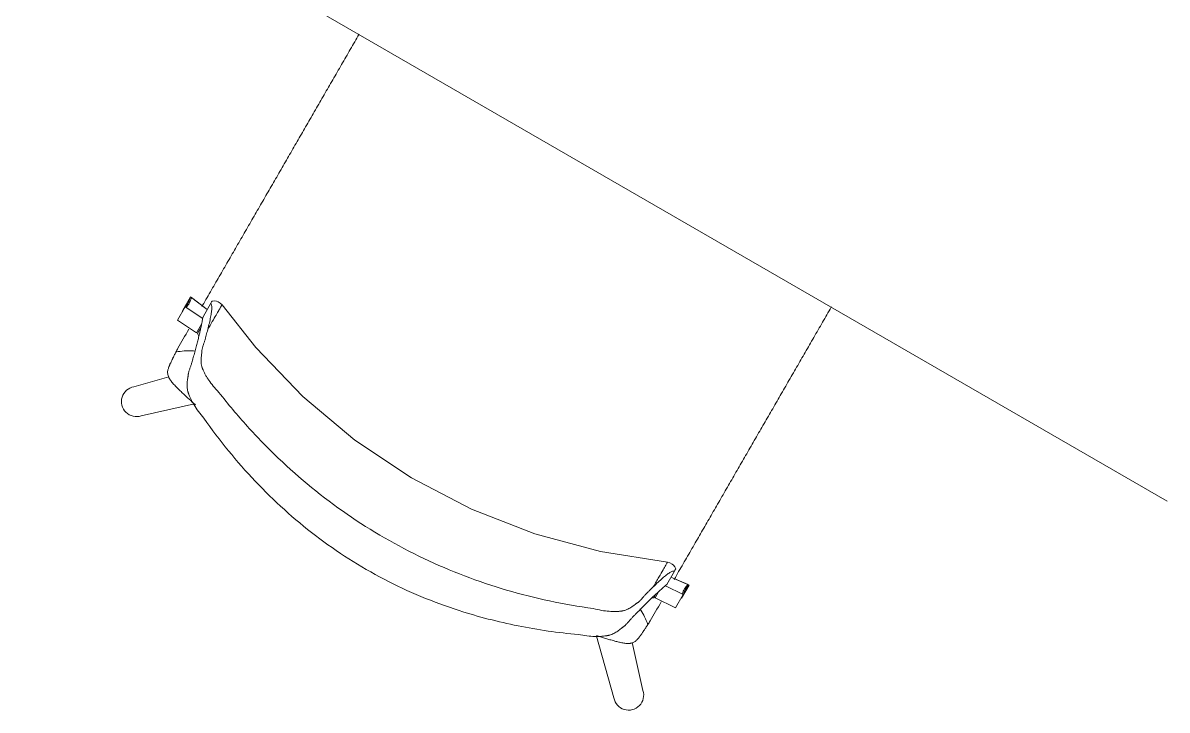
# Model space of a CAD drawing. Header units: millimetres. Extents: x 79795 to 317870, y -36033 to 97293.
# Drawn here: x 204002 to 204998, y 21461 to 22059 of the extents above; entities that cross this region are included whole.
import ezdxf

# ---------------------------------------------------------------- set-up
doc = ezdxf.new("R2010")
doc.units = ezdxf.units.MM
doc.header["$MEASUREMENT"] = 0
doc.layers.add('I-FURN', color=8, linetype='CONTINUOUS', lineweight=9)

msp = doc.modelspace()

# ---------------------------------------------------------------- linework, layer by layer
at = {"layer": 'I-FURN'}
for p, q in [((204001.98, 22218.04), (204997.92, 21643.05)), ((204147.78, 21820.77), (204141.12, 21809.22)), ((204162.39, 21809.82), (204147.78, 21820.77)), ((204162.47, 21809.94), (204148.62, 21820.32)), ((204136.54, 21800.64), (204143.21, 21812.19)), ((204143.21, 21812.19), (204158.47, 21801.93)), ((204144.05, 21811.74), (204158.49, 21802.03)), ((204165.58, 21815.34), (204158.77, 21803.54)), ((204166.62, 21817.13), (204168.5, 21817.3)), ((204168.5, 21817.3), (204170.37, 21817.07)), ((204170.37, 21817.07), (204171.81, 21816.6)), ((204171.81, 21816.6), (204173.77, 21815.45)), ((204173.77, 21815.45), (204175.3, 21813.94)), ((204204.59, 21776.82), (204175.3, 21813.94)), ((204153.1, 21789.51), (204136.54, 21800.64)), ((204157.52, 21797.16), (204153.1, 21789.51)), ((204156.89, 21794.17), (204153.94, 21789.06)), ((204245.57, 21734.2), (204204.59, 21776.82)), ((204129.03, 21751.31), (204098.48, 21742.64)), ((204290.92, 21696.25), (204245.57, 21734.2)), ((204104.89, 21717.32), (204151.41, 21727.69)), ((204340.1, 21663.42), (204290.92, 21696.25)), ((204392.54, 21636.1), (204340.1, 21663.42)), ((204447.62, 21614.61), (204392.54, 21636.1)), ((204504.68, 21599.2), (204447.62, 21614.61)), ((204563.07, 21590.05), (204504.68, 21599.2)), ((204569.14, 21582.34), (204562.33, 21570.54)), ((204565.15, 21589.49), (204563.07, 21590.05)), ((204567.12, 21588.37), (204565.15, 21589.49)), ((204568.25, 21587.36), (204567.12, 21588.37)), ((204569.39, 21585.85), (204568.25, 21587.36)), ((204570.18, 21584.14), (204569.39, 21585.85)), ((204581.93, 21570.14), (204566.03, 21576.95)), ((204581.1, 21570.6), (204566.07, 21577.02)), ((204551.37, 21559.57), (204552.88, 21562.18)), ((204552.21, 21559.12), (204555.16, 21564.23)), ((204561.17, 21569.54), (204576.79, 21561.89)), ((204576.79, 21561.89), (204570.13, 21550.34)), ((204575.27, 21558.6), (204581.93, 21570.14)), ((204570.13, 21550.34), (204552.21, 21559.12)), ((204501.11, 21525.65), (204516.35, 21472.03)), ((204541.67, 21478.45), (204532.34, 21520.26))]:
    msp.add_line(p, q, dxfattribs=at)
for centre, start, end in [((204100.84, 21729.77), 100.39413, 288.01036), ((204529.22, 21474.4), 190.41756, 18.03379)]:
    msp.add_arc(centre, 13.09, start, end, dxfattribs=at)
for centre, start_param, end_param in [((204130.8, 21824.35), 2.884586, 3.464082), ((204131.64, 21823.89), 2.884586, 3.464082), ((204124.14, 21812.8), 3.380441, 3.464082), ((204592.68, 21557.68), 5.960696, 6.540192), ((204593.52, 21557.23), 5.960696, 6.540192)]:
    msp.add_ellipse(centre, major_axis=(-15.06, 8.7), ratio=0.978487, start_param=start_param, end_param=end_param, dxfattribs=at)
for points, knots in [([(204157.78, 21812.39), (204158, 21812.78), (204160.77, 21817.57), (204166.17, 21826.92), (204173.87, 21840.27), (204181.41, 21853.32), (204187.65, 21864.14), (204192.69, 21872.86), (204196.52, 21879.49), (204200.36, 21886.14), (204205.4, 21894.88), (204211.64, 21905.69), (204217.86, 21916.45), (204222.86, 21925.11), (204226.64, 21931.67), (204230.43, 21938.23), (204235.41, 21946.85), (204241.58, 21957.54), (204247.76, 21968.25), (204252.77, 21976.93), (204256.59, 21983.54), (204260.41, 21990.16), (204265.46, 21998.9), (204271.75, 22009.79), (204279.31, 22022.89), (204286.98, 22036.18), (204292.08, 22045.02), (204294.62, 22049.4), (204294.64, 22049.45)], [-0.896036, -0.896036, -0.896036, -0.896036, -0.8928571, -0.8571429, -0.8214286, -0.7857143, -0.75, -0.7321429, -0.7142857, -0.6964286, -0.6785714, -0.6428571, -0.6071429, -0.5892857, -0.5714286, -0.5535714, -0.5357143, -0.5, -0.4642857, -0.4464286, -0.4285714, -0.4107143, -0.3928571, -0.3571429, -0.3214286, -0.2857143, -0.25, -0.2496035, -0.2496035, -0.2496035, -0.2496035]), ([(204162.82, 21792.33), (204164.32, 21794.93), (204167.01, 21799.59), (204170.2, 21805.12), (204172.58, 21809.23), (204173.9, 21811.52), (204174.62, 21812.76), (204174.99, 21813.4), (204175.23, 21813.82), (204175.3, 21813.94), (204175.3, 21813.94)], [0, 0, 0, 0, 0.1111111, 0.2222222, 0.3333333, 0.4444444, 0.5, 0.5555556, 0.6111111, 0.6625707, 0.6625707, 0.6625707, 0.6625707]), ([(204705.7, 21812.1), (204705.64, 21812), (204704.34, 21809.74), (204701.78, 21805.32), (204697.98, 21798.73), (204694.16, 21792.12), (204689.12, 21783.39), (204682.88, 21772.58), (204676.66, 21761.8), (204671.64, 21753.1), (204667.82, 21746.5), (204664, 21739.88), (204658.96, 21731.15), (204652.71, 21720.31), (204645.23, 21707.36), (204637.64, 21694.22), (204630.07, 21681.11), (204622.63, 21668.22), (204616.41, 21657.44), (204611.39, 21648.75), (204607.58, 21642.15), (204603.79, 21635.58), (204598.84, 21627.01), (204592.72, 21616.41), (204586.54, 21605.7), (204581.48, 21596.95), (204577.62, 21590.26), (204573.71, 21583.5), (204570.79, 21578.44), (204569.16, 21575.6), (204568.81, 21574.99)], [-0.7508218, -0.7508218, -0.7508218, -0.7508218, -0.75, -0.7321429, -0.7142857, -0.6964286, -0.6785714, -0.6428571, -0.6071429, -0.5892857, -0.5714286, -0.5535714, -0.5357143, -0.5, -0.4642857, -0.4285714, -0.3928571, -0.3571429, -0.3214286, -0.3035714, -0.2857143, -0.2678571, -0.25, -0.2142857, -0.1785714, -0.1607143, -0.1428571, -0.125, -0.1071429, -0.1022726, -0.1022726, -0.1022726, -0.1022726]), ([(204159.56, 21715.2), (204157.82, 21717.23), (204154.65, 21721.19), (204151.47, 21725.89), (204149.37, 21729.48), (204148.02, 21732.09), (204147.07, 21734.18), (204146.5, 21735.61), (204146.2, 21736.41), (204145.99, 21737.01), (204145.8, 21737.6), (204145.57, 21738.38), (204145.23, 21739.7), (204144.94, 21741.52), (204144.83, 21743.57), (204144.89, 21745.52), (204145.07, 21747.37), (204145.32, 21749.13), (204145.54, 21750.54), (204145.68, 21751.51), (204145.75, 21752.06), (204145.8, 21752.47), (204145.85, 21752.87), (204145.93, 21753.4), (204146.08, 21754.29), (204146.34, 21755.49), (204146.73, 21756.83), (204147.29, 21758.51), (204147.9, 21760.12), (204148.48, 21761.73), (204148.86, 21762.99), (204149.22, 21764.28), (204149.69, 21765.97), (204150.49, 21768.9), (204151.58, 21772.94), (204152.79, 21777.42), (204153.92, 21781.66), (204154.99, 21785.76), (204155.93, 21789.57), (204156.71, 21793.05), (204157.13, 21795.15), (204157.3, 21796.14)], [0, 0, 0, 0, 0.035714, 0.071429, 0.089286, 0.107143, 0.125, 0.133929, 0.138393, 0.142857, 0.147321, 0.151786, 0.160714, 0.178571, 0.196429, 0.214286, 0.232143, 0.25, 0.267857, 0.276786, 0.28125, 0.285714, 0.290179, 0.294643, 0.303571, 0.321429, 0.339286, 0.357143, 0.392857, 0.410714, 0.428571, 0.446429, 0.464286, 0.5, 0.571429, 0.642857, 0.714286, 0.785714, 0.857143, 0.928571, 1, 1, 1, 1]), ([(204162.82, 21792.33), (204162.43, 21790.75), (204161.82, 21788.38), (204161.08, 21785.58), (204160.65, 21783.99), (204160.33, 21782.79), (204159.99, 21781.64), (204159.48, 21780.21), (204158.95, 21778.85), (204158.48, 21777.4), (204158.16, 21776.24), (204157.95, 21775.17), (204157.84, 21774.35), (204157.79, 21773.86), (204157.76, 21773.48), (204157.72, 21773.09), (204157.67, 21772.56), (204157.57, 21771.62), (204157.4, 21770.23), (204157.2, 21768.45), (204157.07, 21766.58), (204157.06, 21764.61), (204157.23, 21762.54), (204157.57, 21760.74), (204157.93, 21759.44), (204158.19, 21758.69), (204158.4, 21758.12), (204158.63, 21757.55), (204158.95, 21756.78), (204159.56, 21755.42), (204160.57, 21753.43), (204162, 21750.97), (204164.2, 21747.61), (204167.52, 21743.26), (204170.8, 21739.63), (204172.6, 21737.78)], [0, 0, 0, 0, 0.125, 0.1875, 0.21875, 0.25, 0.28125, 0.3125, 0.375, 0.40625, 0.4375, 0.46875, 0.484375, 0.492188, 0.5, 0.507812, 0.515625, 0.53125, 0.5625, 0.59375, 0.625, 0.65625, 0.6875, 0.71875, 0.734375, 0.742188, 0.75, 0.757812, 0.765625, 0.78125, 0.8125, 0.84375, 0.875, 0.9375, 1, 1, 1, 1]), ([(204153.93, 21789.14), (204154.11, 21788.71), (204154.48, 21787.86), (204154.9, 21786.97), (204155.11, 21786.54)], [-0.8810546, -0.8810546, -0.8810546, -0.8810546, -0.6666667, -0.4718724, -0.4718724, -0.4718724, -0.4718724]), ([(204149.38, 21729.37), (204147.61, 21730.97), (204144.76, 21733.55), (204141.44, 21736.66), (204139.6, 21738.41), (204138.24, 21739.72), (204137.01, 21740.94), (204135.88, 21742.08), (204134.73, 21743.27), (204133.5, 21744.6), (204132.25, 21746.01), (204131.12, 21747.41), (204130.27, 21748.57), (204129.67, 21749.5), (204129.27, 21750.18), (204128.9, 21750.9), (204128.46, 21751.9), (204128.09, 21753.18), (204127.89, 21754.65), (204127.96, 21756.02), (204128.2, 21757.29), (204128.59, 21758.63), (204129, 21759.78), (204129.33, 21760.6), (204129.52, 21761.08), (204129.68, 21761.45), (204129.83, 21761.81), (204130.04, 21762.29), (204130.4, 21763.1), (204130.92, 21764.22), (204131.45, 21765.33), (204131.89, 21766.24), (204132.24, 21766.96), (204132.6, 21767.7), (204133.09, 21768.69), (204133.96, 21770.43), (204134.71, 21771.92), (204135.2, 21772.88)], [0, 0, 0, 0, 0.125, 0.1875, 0.21875, 0.25, 0.28125, 0.3125, 0.34375, 0.375, 0.40625, 0.4375, 0.46875, 0.484375, 0.5, 0.515625, 0.53125, 0.5625, 0.59375, 0.625, 0.65625, 0.6875, 0.71875, 0.734375, 0.742188, 0.75, 0.757812, 0.765625, 0.78125, 0.8125, 0.84375, 0.859375, 0.875, 0.890625, 0.90625, 0.9375, 1, 1, 1, 1]), ([(204151.82, 21773.65), (204150.93, 21773.74), (204147.82, 21773.97), (204142.34, 21773.88), (204137.62, 21773.32), (204135.2, 21772.88)], [0.93303317, 0.93303317, 0.93303317, 0.93303317, 0.94444444, 0.97222222, 1, 1, 1, 1]), ([(204172.6, 21737.78), (204180.51, 21727.6), (204197.03, 21707.88), (204232.94, 21670.93), (204282.94, 21630.1), (204350.04, 21591.36), (204410.39, 21568.47), (204460.35, 21555.85), (204485.69, 21551.4), (204498.47, 21549.64)], [-1, -1, -1, -1, -0.9, -0.8, -0.6, -0.4, -0.2, -0.1, 0, 0, 0, 0]), ([(204485.43, 21527.06), (204467.78, 21528.62), (204432.75, 21533.65), (204375.56, 21548.44), (204315.43, 21573.34), (204255.55, 21611.55), (204211.74, 21651.27), (204180.58, 21686.74), (204166.35, 21705.53), (204159.56, 21715.2)], [-1, -1, -1, -1, -0.863636, -0.727273, -0.545455, -0.363636, -0.181818, -0.090909, 0, 0, 0, 0]), ([(204563.07, 21590.05), (204563.07, 21590.05), (204563, 21589.93), (204562.74, 21589.48), (204562.29, 21588.7), (204561.29, 21586.97), (204559.34, 21583.59), (204555.74, 21577.35), (204552.48, 21571.7), (204550.6, 21568.45)], [0.3374293, 0.3374293, 0.3374293, 0.3374293, 0.3888889, 0.4444444, 0.5138889, 0.5833333, 0.7222222, 0.8611111, 1, 1, 1, 1]), ([(204556.65, 21565.57), (204555.12, 21564.28), (204552.59, 21562.01), (204548.82, 21558.38), (204545.81, 21555.41), (204542.7, 21552.31), (204539.43, 21549.01), (204536.47, 21546.05), (204534.04, 21543.59), (204532.47, 21542.01), (204531.27, 21540.73), (204530.16, 21539.42), (204529.08, 21538.09), (204527.9, 21536.76), (204526.93, 21535.76), (204526.03, 21534.93), (204525.33, 21534.35), (204524.91, 21534.02), (204524.59, 21533.78), (204524.25, 21533.53), (204523.82, 21533.19), (204523.05, 21532.59), (204521.93, 21531.69), (204520.53, 21530.59), (204519.02, 21529.51), (204517.37, 21528.49), (204515.53, 21527.56), (204513.81, 21526.9), (204512.5, 21526.53), (204511.71, 21526.34), (204511.11, 21526.21), (204510.48, 21526.1), (204509.64, 21525.95), (204508.12, 21525.73), (204505.83, 21525.5), (204502.89, 21525.37), (204498.73, 21525.39), (204493.08, 21525.8), (204488.06, 21526.57), (204485.43, 21527.06)], [0, 0, 0, 0, 0.142857, 0.214286, 0.285714, 0.357143, 0.428571, 0.5, 0.535714, 0.571429, 0.589286, 0.607143, 0.642857, 0.660714, 0.678571, 0.696429, 0.705357, 0.709821, 0.714286, 0.71875, 0.723214, 0.732143, 0.75, 0.767857, 0.785714, 0.803571, 0.821429, 0.839286, 0.848214, 0.852679, 0.857143, 0.861607, 0.866071, 0.875, 0.892857, 0.910714, 0.928571, 0.964286, 1, 1, 1, 1]), ([(204498.47, 21549.64), (204500.97, 21549.01), (204505.75, 21547.99), (204511.18, 21547.29), (204515.19, 21547.06), (204518.04, 21547.05), (204520.26, 21547.17), (204521.75, 21547.32), (204522.58, 21547.43), (204523.19, 21547.51), (204523.78, 21547.61), (204524.56, 21547.77), (204525.87, 21548.1), (204527.59, 21548.71), (204529.47, 21549.6), (204531.17, 21550.59), (204532.73, 21551.64), (204534.17, 21552.7), (204535.29, 21553.55), (204536.05, 21554.1), (204536.48, 21554.41), (204536.8, 21554.63), (204537.11, 21554.85), (204537.51, 21555.14), (204538.17, 21555.65), (204538.99, 21556.37), (204539.84, 21557.22), (204540.86, 21558.36), (204541.77, 21559.49), (204542.75, 21560.64), (204543.58, 21561.52), (204544.46, 21562.4), (204545.62, 21563.57), (204547.67, 21565.6), (204549.43, 21567.32), (204550.6, 21568.45)], [0, 0, 0, 0, 0.0625, 0.125, 0.15625, 0.1875, 0.21875, 0.234375, 0.242188, 0.25, 0.257812, 0.265625, 0.28125, 0.3125, 0.34375, 0.375, 0.40625, 0.4375, 0.46875, 0.484375, 0.492188, 0.5, 0.507812, 0.515625, 0.53125, 0.5625, 0.59375, 0.625, 0.6875, 0.71875, 0.75, 0.78125, 0.8125, 0.875, 1, 1, 1, 1]), ([(204549.43, 21558.88), (204549.91, 21558.91), (204550.89, 21558.98), (204551.77, 21559.1), (204552.21, 21559.16)], [-0.5281276, -0.5281276, -0.5281276, -0.5281276, -0.3333333, -0.1258677, -0.1258677, -0.1258677, -0.1258677]), ([(204545.91, 21535.75), (204545.08, 21538.07), (204543.21, 21542.44), (204540.79, 21546.78), (204539.35, 21548.97), (204539.12, 21549.31)], [0, 0, 0, 0, 0.02777778, 0.05555556, 0.06066679, 0.06066679, 0.06066679, 0.06066679]), ([(204545.91, 21535.75), (204545.32, 21534.85), (204544.41, 21533.46), (204543.34, 21531.83), (204542.73, 21530.91), (204542.27, 21530.23), (204541.82, 21529.57), (204541.25, 21528.73), (204540.56, 21527.72), (204539.85, 21526.71), (204539.32, 21525.99), (204539.01, 21525.57), (204538.78, 21525.25), (204538.54, 21524.94), (204538.22, 21524.53), (204537.67, 21523.83), (204536.88, 21522.9), (204535.92, 21521.9), (204534.93, 21521.05), (204533.78, 21520.31), (204532.41, 21519.74), (204531.12, 21519.43), (204530.03, 21519.31), (204529.23, 21519.27), (204528.43, 21519.27), (204527.33, 21519.33), (204525.9, 21519.48), (204524.12, 21519.77), (204522.28, 21520.14), (204520.51, 21520.54), (204518.91, 21520.94), (204517.35, 21521.35), (204515.68, 21521.81), (204513.86, 21522.33), (204511.42, 21523.04), (204507.08, 21524.37), (204503.42, 21525.54), (204501.15, 21526.28)], [0, 0, 0, 0, 0.0625, 0.09375, 0.109375, 0.125, 0.140625, 0.15625, 0.1875, 0.21875, 0.234375, 0.242188, 0.25, 0.257812, 0.265625, 0.28125, 0.3125, 0.34375, 0.375, 0.40625, 0.4375, 0.46875, 0.484375, 0.5, 0.515625, 0.53125, 0.5625, 0.59375, 0.625, 0.65625, 0.6875, 0.71875, 0.75, 0.78125, 0.8125, 0.875, 1, 1, 1, 1])]:
    msp.add_open_spline(points, degree=3, knots=knots, dxfattribs=at)
for points in [[(204165.58, 21815.34), (204165.86, 21814.97), (204166.29, 21813.89), (204166.52, 21811.3), (204166.17, 21807.74), (204165.38, 21803.33), (204164.34, 21798.21), (204163.37, 21794.36), (204162.82, 21792.33)], [(204166.24, 21816.47), (204166.42, 21816.79), (204166.65, 21817.2), (204166.6, 21817.11), (204166.27, 21816.53), (204165.86, 21815.82), (204165.58, 21815.34)], [(204157.3, 21796.14), (204157.61, 21797.48), (204158.13, 21800.04), (204158.56, 21802.4), (204158.77, 21803.54)], [(204136.95, 21776.31), (204140, 21781.61), (204143.15, 21787.06), (204146.41, 21792.69)], [(204135.2, 21772.88), (204135.49, 21773.45), (204136.07, 21774.6), (204136.66, 21775.74), (204136.95, 21776.31)], [(204152.16, 21726.98), (204151.23, 21727.78), (204150.31, 21728.58), (204149.38, 21729.37)], [(204149.38, 21729.37), (204150.32, 21728.56), (204151.26, 21727.75), (204152.2, 21726.94)], [(204550.6, 21568.45), (204552.08, 21569.94), (204554.93, 21572.7), (204558.84, 21576.17), (204562.26, 21579.05), (204565.17, 21581.14), (204567.53, 21582.23), (204568.68, 21582.4), (204569.14, 21582.34)], [(204569.14, 21582.34), (204569.42, 21582.83), (204569.83, 21583.54), (204570.17, 21584.11), (204570.22, 21584.2), (204569.98, 21583.79), (204569.79, 21583.46)], [(204562.33, 21570.54), (204561.45, 21569.79), (204559.62, 21568.24), (204557.66, 21566.5), (204556.65, 21565.57)], [(204557.5, 21555.41), (204554.25, 21549.78), (204551.09, 21544.3), (204548.02, 21538.98)], [(204548.02, 21538.98), (204547.67, 21538.45), (204546.97, 21537.37), (204546.26, 21536.29), (204545.91, 21535.75)]]:
    msp.add_open_spline(points, degree=3, dxfattribs=at)

doc.saveas('drawing.dxf')
